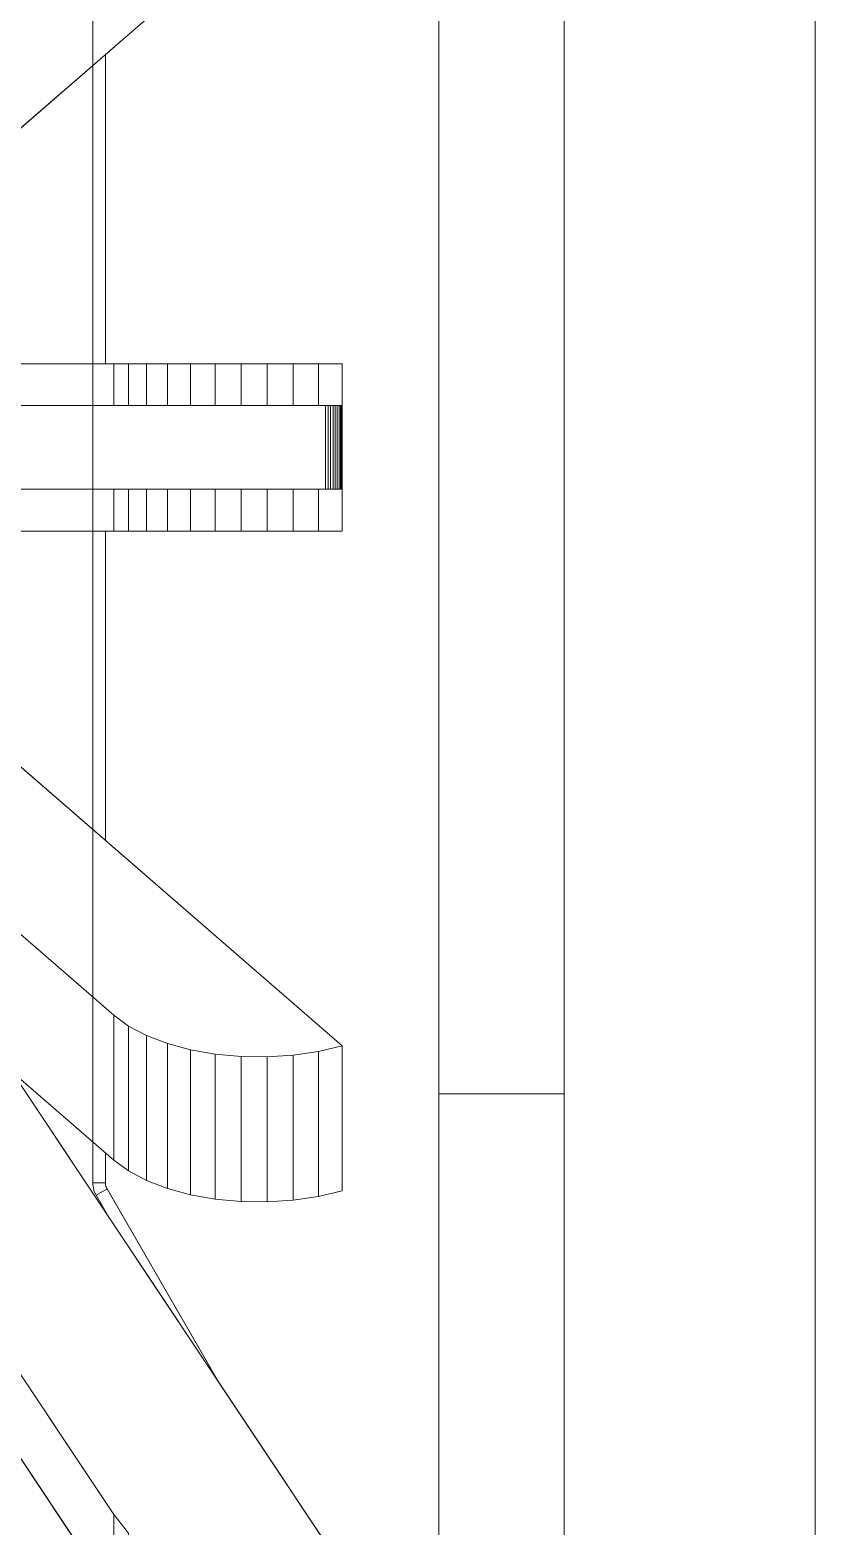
# Model space of a CAD drawing. Header units: centimetres. Extents: x 710 to 12582, y -437 to 1921.
# Drawn here: x 3788.07 to 3795.96, y 162.3 to 177.32 of the extents above; entities that cross this region are included whole.
import ezdxf

# ---------------------------------------------------------------- set-up
doc = ezdxf.new("R2010")
doc.units = ezdxf.units.CM
doc.layers.add('G-IMPT', color=7, linetype='Continuous', lineweight=9)
doc.layers.add('M-EQPM', color=7, linetype='Continuous', lineweight=9)

# ---------------------------------------------------------------- blocks, each defined once
blk = doc.blocks.new('EQ-01-016 - EQ-01-016_dwg_Agrupar_1323-1515970-Sección 4')
at = {"layer": 'G-IMPT'}
for p, q in [((3787.931, 166.806), (3791.21, 161.888)), ((3787.931, 166.806), (3791.21, 161.888)), ((3786.283, 166.369), (3788.915, 162.421)), ((3786.283, 165.529), (3788.915, 161.581)), ((3788.915, 162.421), (3789.064, 162.232)), ((3788.915, 162.421), (3788.915, 161.581)), ((3788.915, 162.421), (3789.064, 162.232)), ((3789.064, 162.232), (3788.915, 162.421))]:
    blk.add_line(p, q, dxfattribs=at)
at = {"layer": 'G-IMPT', "flags": 128}
for points in [[(3790.972, 161.79), (3791.21, 161.888), (3787.931, 166.806)], [(3781.655, 161.928), (3781.864, 162.067), (3782.046, 162.232), (3782.195, 162.421), (3784.828, 166.369), (3784.931, 166.492), (3785.061, 166.594), (3785.213, 166.67), (3785.38, 166.717), (3785.555, 166.733), (3785.73, 166.717), (3785.897, 166.67), (3786.049, 166.594), (3786.179, 166.492), (3786.283, 166.369), (3788.915, 162.421)], [(3788.915, 162.421), (3788.915, 161.581), (3786.283, 165.529), (3786.283, 166.369), (3786.283, 165.529), (3786.179, 165.652), (3786.179, 166.492)], [(3786.179, 166.492), (3786.283, 166.369), (3788.915, 162.421)], [(3786.283, 165.529), (3788.915, 161.581)], [(3788.915, 162.421), (3788.915, 161.581), (3789.064, 161.392), (3789.064, 162.232)]]:
    blk.add_lwpolyline(points, dxfattribs=at)
blk = doc.blocks.new('EQ-01-016 - EQ-01-016_dwg_Agrupar_1326-1515976-Sección 4')
at = {"layer": 'G-IMPT'}
for p, q in [((3786.395, 171.293), (3791.21, 167.124)), ((3786.395, 171.293), (3791.21, 167.124)), ((3786.283, 169.711), (3788.915, 167.431)), ((3786.283, 168.256), (3788.915, 165.976)), ((3788.915, 167.431), (3789.064, 167.322)), ((3788.915, 167.431), (3788.915, 165.976)), ((3788.915, 167.431), (3789.064, 167.322)), ((3788.915, 167.431), (3789.064, 167.322)), ((3789.064, 167.322), (3789.246, 167.227)), ((3789.064, 167.322), (3789.064, 165.868)), ((3789.246, 167.227), (3789.455, 167.147)), ((3789.246, 167.227), (3789.246, 165.772)), ((3789.246, 167.227), (3789.455, 167.147)), ((3789.246, 167.227), (3789.455, 167.147)), ((3789.455, 167.147), (3789.687, 167.084)), ((3789.455, 167.147), (3789.455, 165.692)), ((3789.455, 167.147), (3789.687, 167.084)), ((3789.687, 167.084), (3789.455, 167.147)), ((3791.21, 167.124), (3790.972, 167.067)), ((3791.21, 167.124), (3791.21, 165.669)), ((3789.687, 167.084), (3789.935, 167.04)), ((3789.687, 167.084), (3789.687, 165.629)), ((3789.687, 167.084), (3789.935, 167.04)), ((3789.935, 167.04), (3789.687, 167.084)), ((3789.935, 167.04), (3790.194, 167.016)), ((3789.935, 167.04), (3789.935, 165.585)), ((3790.194, 167.016), (3790.458, 167.012)), ((3790.194, 167.016), (3790.194, 165.561)), ((3790.719, 167.029), (3790.458, 167.012)), ((3790.458, 167.012), (3790.458, 165.557)), ((3790.972, 167.067), (3790.719, 167.029)), ((3790.719, 167.029), (3790.719, 165.575)), ((3790.972, 167.067), (3790.972, 165.612)), ((3788.915, 165.976), (3789.064, 165.868)), ((3789.064, 165.868), (3789.246, 165.772)), ((3789.246, 165.772), (3789.455, 165.692)), ((3789.455, 165.692), (3789.687, 165.629)), ((3789.935, 165.585), (3789.687, 165.629)), ((3790.719, 165.575), (3790.972, 165.612)), ((3791.21, 165.669), (3790.972, 165.612)), ((3789.935, 165.585), (3790.194, 165.561)), ((3790.458, 165.557), (3790.194, 165.561)), ((3790.458, 165.557), (3790.719, 165.575))]:
    blk.add_line(p, q, dxfattribs=at)
at = {"layer": 'G-IMPT', "flags": 128}
for points in [[(3790.972, 167.067), (3791.21, 167.124), (3786.395, 171.293), (3784.715, 171.293), (3779.9, 167.124), (3780.138, 167.067)], [(3782.195, 167.431), (3784.828, 169.711), (3784.931, 169.782), (3785.061, 169.841), (3785.213, 169.885), (3785.38, 169.912), (3785.555, 169.921), (3785.73, 169.912), (3785.897, 169.885), (3786.049, 169.841), (3786.179, 169.782), (3786.283, 169.711), (3788.915, 167.431)], [(3788.915, 167.431), (3786.283, 169.711)], [(3786.283, 169.711), (3786.283, 168.256), (3788.915, 165.976), (3788.915, 167.431)], [(3786.283, 168.256), (3788.915, 165.976), (3789.064, 165.868), (3789.246, 165.772)], [(3789.064, 167.322), (3789.064, 165.868), (3788.915, 165.976), (3788.915, 167.431)], [(3789.064, 167.322), (3789.064, 165.868), (3789.246, 165.772), (3789.246, 167.227)], [(3789.455, 167.147), (3789.455, 165.692), (3789.246, 165.772), (3789.246, 167.227)], [(3789.455, 167.147), (3789.455, 165.692), (3789.687, 165.629), (3789.687, 167.084)], [(3791.21, 167.124), (3791.21, 165.669), (3791.21, 167.124), (3790.972, 167.067)], [(3789.687, 167.084), (3789.687, 165.629), (3789.935, 165.585), (3790.194, 165.561), (3790.194, 167.016)], [(3789.935, 167.04), (3790.194, 167.016), (3790.458, 167.012)], [(3790.194, 167.016), (3789.935, 167.04), (3789.935, 165.585), (3789.935, 167.04)], [(3790.458, 167.012), (3790.194, 167.016), (3790.194, 165.561), (3790.458, 165.557), (3790.458, 167.012)], [(3790.458, 167.012), (3790.719, 167.029), (3790.972, 167.067)], [(3790.972, 167.067), (3790.972, 165.612), (3790.719, 165.575), (3790.719, 167.029), (3790.972, 167.067)], [(3790.972, 167.067), (3790.972, 165.612), (3791.21, 165.669)], [(3789.246, 165.772), (3789.455, 165.692), (3789.687, 165.629), (3789.935, 165.585), (3790.194, 165.561), (3790.458, 165.557), (3790.719, 165.575), (3790.972, 165.612), (3791.21, 165.669)]]:
    blk.add_lwpolyline(points, dxfattribs=at)
for points in [[(3789.246, 167.227), (3789.064, 167.322)], [(3790.458, 167.012), (3790.719, 167.029), (3790.719, 165.575), (3790.458, 165.557)]]:
    blk.add_lwpolyline(points, close=True, dxfattribs=at)
blk = doc.blocks.new('EQ-01-016 - EQ-01-016_dwg_Agrupar_1345-1515984-Sección 4')
at = {"layer": 'G-IMPT'}
for p, q in [((3792.18, 166.642), (3792.18, 179.662)), ((3793.44, 166.642), (3793.44, 179.662)), ((3792.18, 159.712), (3792.18, 166.642)), ((3793.44, 166.642), (3792.18, 166.642)), ((3792.18, 159.712), (3792.18, 166.642)), ((3792.18, 166.642), (3793.44, 166.642)), ((3793.44, 166.642), (3793.44, 159.712)), ((3793.44, 166.642), (3793.44, 159.712))]:
    blk.add_line(p, q, dxfattribs=at)
at = {"layer": 'G-IMPT', "flags": 128}
for points in [[(3793.44, 179.662), (3793.44, 166.642), (3792.18, 166.642), (3792.18, 179.662)], [(3792.18, 166.642), (3792.18, 179.662), (3793.44, 179.662), (3793.44, 166.642)], [(3793.44, 166.642), (3793.44, 159.712), (3792.18, 159.712), (3792.18, 166.642)]]:
    blk.add_lwpolyline(points, dxfattribs=at)
blk = doc.blocks.new('EQ-01-016 - EQ-01-016_dwg_Agrupar_1338-1515987-Sección 4')
at = {"layer": 'G-IMPT'}
blk.add_line((3786.395, 174.963), (3791.21, 179.132), dxfattribs=at)
at = {"layer": 'G-IMPT', "flags": 128}
blk.add_lwpolyline([(3790.972, 179.189), (3791.21, 179.132), (3786.395, 174.963)], dxfattribs=at)
blk.add_lwpolyline([(3790.972, 179.189), (3791.21, 179.132), (3786.395, 174.963)], dxfattribs=at)
blk = doc.blocks.new('EQ-01-016 - EQ-01-016_dwg_Agrupar_269-1515997-Sección 4')
at = {"layer": 'G-IMPT'}
for p, q in [((3795.96, 94.252), (3795.96, 186.592)), ((3795.96, 94.252), (3795.96, 186.592)), ((3788.831, 177.072), (3788.831, 173.968)), ((3788.831, 177.072), (3788.831, 173.968)), ((3788.832, 177.073), (3788.832, 173.968)), ((3788.705, 173.968), (3788.705, 176.963)), ((3788.705, 176.963), (3788.705, 173.968)), ((3788.705, 173.968), (3788.705, 176.963)), ((3788.705, 169.293), (3788.705, 172.288)), ((3788.705, 172.288), (3788.705, 169.293)), ((3788.705, 169.293), (3788.705, 172.288)), ((3788.831, 172.288), (3788.831, 169.184)), ((3788.831, 172.288), (3788.831, 169.184)), ((3788.831, 172.288), (3788.831, 169.184)), ((3788.705, 165.75), (3788.705, 166.158)), ((3788.705, 165.75), (3788.705, 166.158)), ((3788.831, 166.049), (3788.831, 165.75)), ((3788.831, 166.049), (3788.831, 165.75)), ((3788.831, 166.049), (3788.831, 165.75)), ((3788.707, 165.724), (3788.705, 165.75)), ((3788.705, 165.75), (3788.831, 165.75)), ((3788.831, 165.75), (3788.832, 165.737)), ((3788.711, 165.698), (3788.707, 165.724)), ((3788.707, 165.724), (3788.711, 165.698)), ((3788.717, 165.673), (3788.711, 165.698)), ((3788.717, 165.673), (3788.711, 165.698)), ((3788.717, 165.673), (3788.727, 165.648)), ((3788.727, 165.648), (3788.717, 165.673)), ((3788.739, 165.624), (3788.727, 165.648)), ((3788.727, 165.648), (3788.739, 165.624)), ((3788.739, 165.624), (3788.848, 165.687)), ((3788.867, 165.403), (3788.739, 165.624)), ((3788.867, 165.403), (3788.739, 165.624)), ((3788.867, 165.403), (3788.739, 165.624)), ((3788.834, 165.724), (3788.848, 165.687)), ((3788.848, 165.687), (3789.953, 163.774)), ((3789.953, 163.774), (3788.848, 165.687))]:
    blk.add_line(p, q, dxfattribs=at)
at = {"layer": 'G-IMPT', "flags": 128}
for points in [[(3795.96, 94.252), (3795.96, 186.592), (3793.44, 186.592)], [(3788.705, 166.158), (3788.705, 165.75), (3788.707, 165.724), (3788.707, 180.532)], [(3788.834, 165.724), (3788.832, 165.737), (3788.832, 165.735)], [(3788.834, 165.727), (3788.834, 165.724), (3788.837, 165.712)], [(3788.837, 165.712), (3788.842, 165.699), (3789.957, 163.768)], [(3788.841, 165.701), (3788.842, 165.699), (3788.843, 165.697)], [(3788.848, 165.687), (3788.842, 165.699), (3788.843, 165.697)]]:
    blk.add_lwpolyline(points, dxfattribs=at)
blk = doc.blocks.new('EQ-01-016 - EQ-01-016_dwg_Agrupar_1441-1516074-Sección 4')
at = {"layer": 'G-IMPT'}
for p, q in [((3780.068, 173.548), (3791.042, 173.548)), ((3791.042, 173.548), (3791.21, 173.548)), ((3791.042, 173.548), (3791.068, 173.548)), ((3791.21, 173.548), (3791.042, 173.548)), ((3791.042, 173.548), (3791.068, 173.548)), ((3791.042, 173.548), (3791.042, 172.708)), ((3791.068, 173.548), (3791.094, 173.548)), ((3791.094, 173.548), (3791.068, 173.548)), ((3791.068, 173.548), (3791.068, 172.708)), ((3791.068, 173.548), (3791.068, 172.708)), ((3791.094, 173.548), (3791.118, 173.548)), ((3791.118, 173.548), (3791.094, 173.548)), ((3791.094, 172.708), (3791.094, 173.548)), ((3791.094, 172.708), (3791.094, 173.548)), ((3791.118, 173.548), (3791.141, 173.548)), ((3791.141, 173.548), (3791.118, 173.548)), ((3791.118, 172.708), (3791.118, 173.548)), ((3791.118, 172.708), (3791.118, 173.548)), ((3791.141, 173.548), (3791.161, 173.548)), ((3791.161, 173.548), (3791.141, 173.548)), ((3791.141, 173.548), (3791.141, 172.708)), ((3791.141, 173.548), (3791.141, 172.708)), ((3791.161, 173.548), (3791.178, 173.548)), ((3791.161, 173.548), (3791.178, 173.548)), ((3791.161, 172.708), (3791.161, 173.548)), ((3791.161, 173.548), (3791.161, 172.708)), ((3791.192, 173.548), (3791.178, 173.548)), ((3791.192, 173.548), (3791.178, 173.548)), ((3791.178, 172.708), (3791.178, 173.548)), ((3791.178, 172.708), (3791.178, 173.548)), ((3791.192, 173.548), (3791.202, 173.548)), ((3791.202, 173.548), (3791.192, 173.548)), ((3791.192, 173.548), (3791.192, 172.708)), ((3791.192, 173.548), (3791.192, 172.708)), ((3791.202, 173.548), (3791.208, 173.548)), ((3791.202, 173.548), (3791.208, 173.548)), ((3791.202, 173.548), (3791.202, 172.708)), ((3791.202, 173.548), (3791.202, 172.708)), ((3791.21, 173.548), (3791.208, 173.548)), ((3791.21, 173.548), (3791.208, 173.548)), ((3791.208, 172.708), (3791.208, 173.548)), ((3791.208, 172.708), (3791.208, 173.548)), ((3791.21, 173.548), (3791.21, 172.708)), ((3791.21, 173.548), (3791.21, 172.708)), ((3791.21, 172.708), (3791.21, 173.548)), ((3780.068, 172.708), (3791.042, 172.708)), ((3780.068, 172.708), (3791.042, 172.708)), ((3791.042, 172.708), (3791.068, 172.708)), ((3791.042, 172.708), (3791.21, 172.708)), ((3791.21, 172.708), (3791.042, 172.708)), ((3791.042, 172.708), (3791.068, 172.708)), ((3791.094, 172.708), (3791.068, 172.708)), ((3791.094, 172.708), (3791.068, 172.708)), ((3791.094, 172.708), (3791.118, 172.708)), ((3791.118, 172.708), (3791.094, 172.708)), ((3791.118, 172.708), (3791.141, 172.708)), ((3791.118, 172.708), (3791.141, 172.708)), ((3791.161, 172.708), (3791.141, 172.708)), ((3791.161, 172.708), (3791.141, 172.708)), ((3791.161, 172.708), (3791.178, 172.708)), ((3791.178, 172.708), (3791.161, 172.708)), ((3791.178, 172.708), (3791.192, 172.708)), ((3791.192, 172.708), (3791.178, 172.708)), ((3791.192, 172.708), (3791.202, 172.708)), ((3791.202, 172.708), (3791.192, 172.708)), ((3791.202, 172.708), (3791.208, 172.708)), ((3791.208, 172.708), (3791.202, 172.708)), ((3791.208, 172.708), (3791.21, 172.708)), ((3791.21, 172.708), (3791.208, 172.708))]:
    blk.add_line(p, q, dxfattribs=at)
at = {"layer": 'G-IMPT', "flags": 128}
for points in [[(3780.068, 173.548), (3780.068, 172.708), (3780.068, 173.548), (3791.042, 173.548), (3791.042, 172.708), (3780.068, 172.708), (3780.042, 172.708), (3780.042, 173.548), (3780.068, 173.548), (3791.042, 173.548), (3791.042, 172.708), (3791.068, 172.708), (3791.068, 173.548), (3791.042, 173.548)], [(3791.042, 172.708), (3791.068, 172.708), (3791.068, 173.548), (3791.042, 173.548)], [(3791.21, 173.548), (3791.21, 172.708), (3791.208, 172.708), (3791.208, 173.548), (3791.21, 173.548), (3791.21, 172.708)]]:
    blk.add_lwpolyline(points, dxfattribs=at)
for points in [[(3791.094, 173.548), (3791.118, 173.548), (3791.118, 172.708), (3791.094, 172.708), (3791.094, 173.548), (3791.068, 173.548), (3791.068, 172.708), (3791.094, 172.708)], [(3791.068, 173.548), (3791.068, 172.708), (3791.094, 172.708), (3791.094, 173.548)], [(3791.118, 173.548), (3791.118, 172.708), (3791.118, 173.548), (3791.141, 173.548), (3791.141, 172.708), (3791.118, 172.708), (3791.094, 172.708), (3791.094, 173.548)], [(3791.141, 173.548), (3791.141, 172.708), (3791.118, 172.708), (3791.118, 173.548)], [(3791.178, 173.548), (3791.178, 172.708), (3791.161, 172.708), (3791.161, 173.548), (3791.141, 173.548), (3791.141, 172.708), (3791.161, 172.708), (3791.161, 173.548)], [(3791.141, 173.548), (3791.161, 173.548), (3791.161, 172.708), (3791.161, 173.548), (3791.178, 173.548), (3791.178, 172.708), (3791.161, 172.708), (3791.141, 172.708)], [(3791.192, 173.548), (3791.202, 173.548), (3791.202, 172.708), (3791.192, 172.708), (3791.192, 173.548), (3791.178, 173.548), (3791.178, 172.708), (3791.192, 172.708)], [(3791.178, 173.548), (3791.178, 172.708), (3791.192, 172.708), (3791.192, 173.548)], [(3791.202, 173.548), (3791.192, 173.548), (3791.192, 172.708), (3791.202, 172.708), (3791.202, 173.548), (3791.208, 173.548), (3791.208, 172.708), (3791.202, 172.708)], [(3791.208, 173.548), (3791.208, 172.708), (3791.202, 172.708), (3791.202, 173.548)], [(3791.21, 173.548), (3791.21, 172.708), (3791.208, 172.708), (3791.208, 173.548)]]:
    blk.add_lwpolyline(points, close=True, dxfattribs=at)
blk = doc.blocks.new('EQ-01-016 - EQ-01-016_dwg_Agrupar_1434-1516080-Sección 4')
at = {"layer": 'G-IMPT'}
for p, q in [((3786.283, 173.968), (3788.915, 173.968)), ((3788.915, 173.968), (3789.064, 173.968)), ((3788.915, 173.968), (3788.915, 173.548)), ((3789.064, 173.968), (3789.246, 173.968)), ((3789.064, 173.968), (3789.064, 173.548)), ((3789.064, 173.968), (3789.064, 173.548)), ((3789.064, 173.968), (3789.064, 173.548)), ((3789.246, 173.968), (3789.455, 173.968)), ((3789.246, 173.968), (3789.246, 173.548)), ((3789.246, 173.548), (3789.246, 173.968)), ((3789.455, 173.968), (3789.687, 173.968)), ((3789.455, 173.968), (3789.455, 173.548)), ((3789.687, 173.968), (3789.935, 173.968)), ((3789.687, 173.968), (3789.687, 173.548)), ((3789.687, 173.548), (3789.687, 173.968)), ((3789.935, 173.968), (3790.194, 173.968)), ((3789.935, 173.968), (3789.935, 173.548)), ((3789.935, 173.968), (3790.194, 173.968)), ((3789.935, 173.548), (3789.935, 173.968)), ((3790.194, 173.968), (3790.458, 173.968)), ((3790.194, 173.968), (3790.194, 173.548)), ((3790.194, 173.968), (3790.458, 173.968)), ((3790.194, 173.548), (3790.194, 173.968)), ((3790.458, 173.968), (3790.194, 173.968)), ((3790.194, 173.968), (3790.194, 173.548)), ((3790.719, 173.968), (3790.458, 173.968)), ((3790.458, 173.968), (3790.458, 173.548)), ((3790.458, 173.968), (3790.719, 173.968)), ((3790.458, 173.968), (3790.719, 173.968)), ((3790.458, 173.548), (3790.458, 173.968)), ((3790.458, 173.548), (3790.458, 173.968)), ((3790.972, 173.968), (3790.719, 173.968)), ((3790.719, 173.968), (3790.719, 173.548)), ((3790.719, 173.968), (3790.972, 173.968)), ((3790.719, 173.968), (3790.719, 173.548)), ((3791.21, 173.968), (3790.972, 173.968)), ((3790.972, 173.968), (3790.972, 173.548)), ((3790.972, 173.968), (3791.21, 173.968)), ((3790.972, 173.968), (3790.972, 173.548)), ((3790.972, 173.968), (3790.972, 173.548)), ((3791.21, 173.968), (3791.21, 172.288)), ((3788.915, 172.708), (3788.915, 172.288)), ((3789.064, 172.708), (3789.064, 172.288)), ((3789.064, 172.708), (3789.064, 172.288)), ((3789.246, 172.708), (3789.246, 172.288)), ((3789.455, 172.708), (3789.455, 172.288)), ((3789.687, 172.708), (3789.687, 172.288)), ((3789.935, 172.708), (3789.935, 172.288)), ((3790.194, 172.708), (3790.194, 172.288)), ((3790.194, 172.708), (3790.194, 172.288)), ((3790.458, 172.708), (3790.458, 172.288)), ((3790.458, 172.288), (3790.458, 172.708)), ((3790.719, 172.708), (3790.719, 172.288)), ((3790.719, 172.708), (3790.719, 172.288)), ((3790.972, 172.708), (3790.972, 172.288)), ((3790.972, 172.708), (3790.972, 172.288)), ((3786.283, 172.288), (3788.915, 172.288)), ((3788.915, 172.288), (3789.064, 172.288)), ((3789.064, 172.288), (3789.246, 172.288)), ((3789.064, 172.288), (3789.246, 172.288)), ((3789.246, 172.288), (3789.455, 172.288)), ((3789.455, 172.288), (3789.687, 172.288)), ((3789.935, 172.288), (3789.687, 172.288)), ((3789.935, 172.288), (3790.194, 172.288)), ((3789.935, 172.288), (3790.194, 172.288)), ((3790.458, 172.288), (3790.194, 172.288)), ((3790.194, 172.288), (3790.458, 172.288)), ((3790.194, 172.288), (3790.458, 172.288)), ((3790.458, 172.288), (3790.719, 172.288)), ((3790.458, 172.288), (3790.719, 172.288)), ((3790.719, 172.288), (3790.972, 172.288)), ((3790.719, 172.288), (3790.972, 172.288)), ((3791.21, 172.288), (3790.972, 172.288)), ((3790.972, 172.288), (3791.21, 172.288)), ((3790.972, 172.288), (3791.21, 172.288))]:
    blk.add_line(p, q, dxfattribs=at)
at = {"layer": 'G-IMPT', "flags": 128}
for points in [[(3782.195, 173.968), (3784.828, 173.968), (3784.931, 173.968), (3785.061, 173.968), (3785.213, 173.968), (3785.38, 173.968), (3785.555, 173.968), (3785.73, 173.968), (3785.897, 173.968), (3786.049, 173.968), (3786.179, 173.968), (3786.283, 173.968), (3788.915, 173.968), (3789.064, 173.968)], [(3788.915, 173.548), (3788.915, 173.968), (3786.283, 173.968), (3786.179, 173.968), (3786.049, 173.968), (3786.049, 173.548)], [(3788.915, 173.548), (3788.915, 173.968), (3789.064, 173.968)], [(3789.246, 173.968), (3789.064, 173.968), (3789.246, 173.968), (3789.455, 173.968), (3789.687, 173.968), (3789.935, 173.968)], [(3789.246, 173.548), (3789.246, 173.968), (3789.455, 173.968), (3789.455, 173.548)], [(3789.687, 173.968), (3789.455, 173.968), (3789.455, 173.548)], [(3789.935, 173.968), (3789.687, 173.968), (3789.687, 173.548)], [(3790.194, 173.968), (3789.935, 173.968), (3789.935, 173.548)], [(3790.719, 173.548), (3790.719, 173.968), (3790.972, 173.968)], [(3791.21, 173.968), (3791.21, 172.288), (3791.21, 173.968), (3790.972, 173.968)], [(3786.283, 172.708), (3786.283, 172.288), (3788.915, 172.288), (3788.915, 172.708)], [(3789.064, 172.288), (3788.915, 172.288), (3788.915, 172.708)], [(3789.064, 172.708), (3789.064, 172.288), (3789.246, 172.288), (3789.246, 172.708)], [(3789.455, 172.708), (3789.455, 172.288), (3789.246, 172.288), (3789.246, 172.708)], [(3789.455, 172.708), (3789.455, 172.288), (3789.687, 172.288), (3789.687, 172.708)], [(3789.687, 172.708), (3789.687, 172.288), (3789.935, 172.288)], [(3789.935, 172.288), (3790.194, 172.288), (3790.194, 172.708)], [(3790.719, 172.288), (3790.458, 172.288), (3790.458, 172.708)], [(3790.972, 172.708), (3790.972, 172.288), (3790.719, 172.288), (3790.719, 172.708)], [(3782.195, 172.288), (3784.828, 172.288), (3784.931, 172.288), (3785.061, 172.288), (3785.213, 172.288), (3785.38, 172.288), (3785.555, 172.288), (3785.73, 172.288), (3785.897, 172.288), (3786.049, 172.288), (3786.179, 172.288), (3786.283, 172.288), (3788.915, 172.288), (3789.064, 172.288)], [(3789.246, 172.288), (3789.455, 172.288), (3789.687, 172.288), (3789.935, 172.288)]]:
    blk.add_lwpolyline(points, dxfattribs=at)
blk.add_lwpolyline([(3789.935, 172.708), (3789.935, 172.288)], close=True, dxfattribs=at)
blk = doc.blocks.new('EQ-01-016 - EQ-01-016_dwg_Agrupar_1058-1516158-Sección 4')
for name in ['EQ-01-016 - EQ-01-016_dwg_Agrupar_269-1515997-Sección 4', 'EQ-01-016 - EQ-01-016_dwg_Agrupar_1345-1515984-Sección 4', 'EQ-01-016 - EQ-01-016_dwg_Agrupar_1338-1515987-Sección 4', 'EQ-01-016 - EQ-01-016_dwg_Agrupar_1434-1516080-Sección 4', 'EQ-01-016 - EQ-01-016_dwg_Agrupar_1441-1516074-Sección 4', 'EQ-01-016 - EQ-01-016_dwg_Agrupar_1326-1515976-Sección 4', 'EQ-01-016 - EQ-01-016_dwg_Agrupar_1323-1515970-Sección 4']:
    blk.add_blockref(name, (0, 0))
blk = doc.blocks.new('EQ-01-016 - EQ-01-016_dwg_Agrupar_448-1516422-Sección 4')
blk.add_blockref('EQ-01-016 - EQ-01-016_dwg_Agrupar_1058-1516158-Sección 4', (0, 0))
blk = doc.blocks.new('EQ-01-016 - EQ-01-016_dwg_Agrupar_449-1516423-Sección 4')
blk.add_blockref('EQ-01-016 - EQ-01-016_dwg_Agrupar_448-1516422-Sección 4', (0, 0))
blk = doc.blocks.new('EQ-01-016 - EQ-01-016_dwg-1515889-Sección 4')
blk.add_blockref('EQ-01-016 - EQ-01-016_dwg_Agrupar_449-1516423-Sección 4', (0, 0))
blk = doc.blocks.new('EQ-01-016 - EQ-01-016-1497252-Sección 4')
blk.add_blockref('EQ-01-016 - EQ-01-016_dwg-1515889-Sección 4', (0, 0))
blk = doc.blocks.new('PQ_RVR_MEP-01_ZZ_ZZ_MO_T_A_rvt-1-Sección 4')
at = {"layer": 'M-EQPM', "lineweight": 9}
blk.add_blockref('EQ-01-016 - EQ-01-016-1497252-Sección 4', (0, 0), dxfattribs=at)

msp = doc.modelspace()

# ---------------------------------------------------------------- block references
at = {"lineweight": 5}
msp.add_blockref('PQ_RVR_MEP-01_ZZ_ZZ_MO_T_A_rvt-1-Sección 4', (0, 0), dxfattribs=at)

doc.saveas('drawing.dxf')
